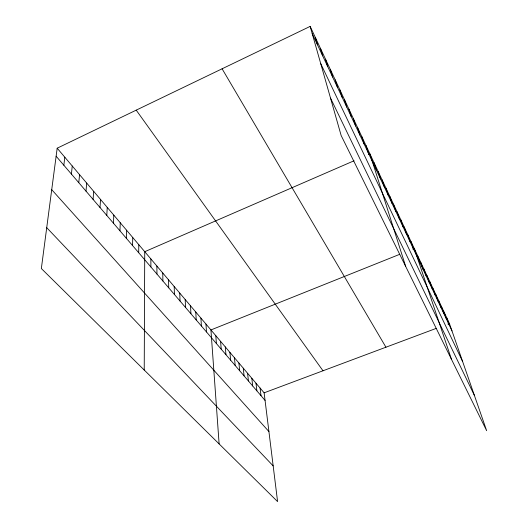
<?xml version="1.0" encoding="UTF-8"?>
<svg xmlns="http://www.w3.org/2000/svg" width="528" height="528" viewBox="0 0 528 528"><rect width="100%" height="100%" fill="white"/><g stroke="black" fill="none" stroke-linecap="round" stroke-linejoin="round"><path stroke-width="0.79" d="M144.223 370.029L144.738 251.698L354.05 160.769M138.699 252.721L138.791 244.669M132.574 245.56L132.733 237.508M126.324 238.253L126.548 230.195M119.948 230.802L120.239 222.737M113.441 223.199L113.804 215.134M106.795 215.431L107.237 207.365M100.016 207.504L100.531 199.439M93.086 199.412L93.687 191.347M86.011 191.143L86.698 183.084M78.784 182.695L79.556 174.643M71.399 174.062L72.257 166.016M63.848 165.231L64.805 157.205M57.182 148.196L41.349 268.534L277.589 501.6L264.125 392.819L57.182 148.196L310.154 26.4L449.394 323.453L486.651 430.696L341.141 135.485L310.154 26.4M368.392 154.539L369.91 153.879L405.682 266.422M399.755 254.305L210.929 329.941L219.12 443.909M412.804 249.077L414.256 248.497L451.513 359.416M264.125 392.819L436.366 328.33M447.863 324.027L449.394 323.453M46.728 227.68L273.167 465.894M51.724 189.677L268.924 431.567M56.126 156.209L265.063 400.415M136.211 110.147L322.991 370.781M222.097 68.798L385.942 347.213M330.521 98.089L474.368 395.333M320.734 63.644L462.607 361.489M312.187 33.568L451.981 330.891M446.747 317.81L449.335 325.261M444.055 312.061L446.642 319.532M441.316 306.214L443.896 313.698M438.524 300.26L441.104 307.765M435.686 294.202L438.26 301.719M432.788 288.031L435.369 295.555M429.845 281.741L432.419 289.285M426.842 275.339L429.416 282.896M423.786 268.818L426.353 276.382M420.671 262.172L423.232 269.749M417.496 255.4L420.05 262.984M410.962 241.454L413.503 249.058M407.596 234.28L410.131 241.883M404.164 226.961L406.692 234.564M400.666 219.49L403.181 227.099M397.089 211.873L399.597 219.483M393.446 204.098L395.947 211.708M389.73 196.159L392.212 203.768M385.928 188.06L388.403 195.664M382.054 179.784L384.509 187.387M378.088 171.336L380.53 178.926M374.042 162.703L376.471 170.287M365.891 145.312L368.28 152.869M361.786 136.554L364.155 144.098M357.595 127.618L359.944 135.142M353.318 118.483L355.641 125.987M348.942 109.151L351.239 116.629M344.467 99.607L346.738 107.059M339.893 89.852L342.137 97.271M335.221 79.873L337.432 87.265M330.436 69.67L332.62 77.022M325.538 59.228L327.69 66.541M320.529 48.543L322.648 55.81M315.401 37.6L317.48 44.821M260.093 388.054L261.01 395.677M255.994 383.216L256.885 390.852M251.83 378.286L252.694 385.955M247.592 373.283L248.424 380.972M243.283 368.188L244.088 375.896M238.9 363.007L239.672 370.742M234.445 357.733L235.184 365.488M229.904 352.367L230.617 360.149M225.284 346.909L225.964 354.71M220.585 341.359L221.225 349.18M215.8 335.702L216.407 343.543M205.973 324.08L206.494 331.96M200.917 318.107L201.406 326.007M195.776 312.022L196.211 319.942M190.529 305.824L190.925 313.764M185.189 299.508L185.539 307.461M179.744 293.073L180.041 301.039M174.194 286.513L174.438 294.492M168.531 279.82L168.729 287.819M162.763 272.996L162.901 281.008M156.875 266.039L156.961 274.058M150.869 258.944L150.896 266.97"/></g></svg>
